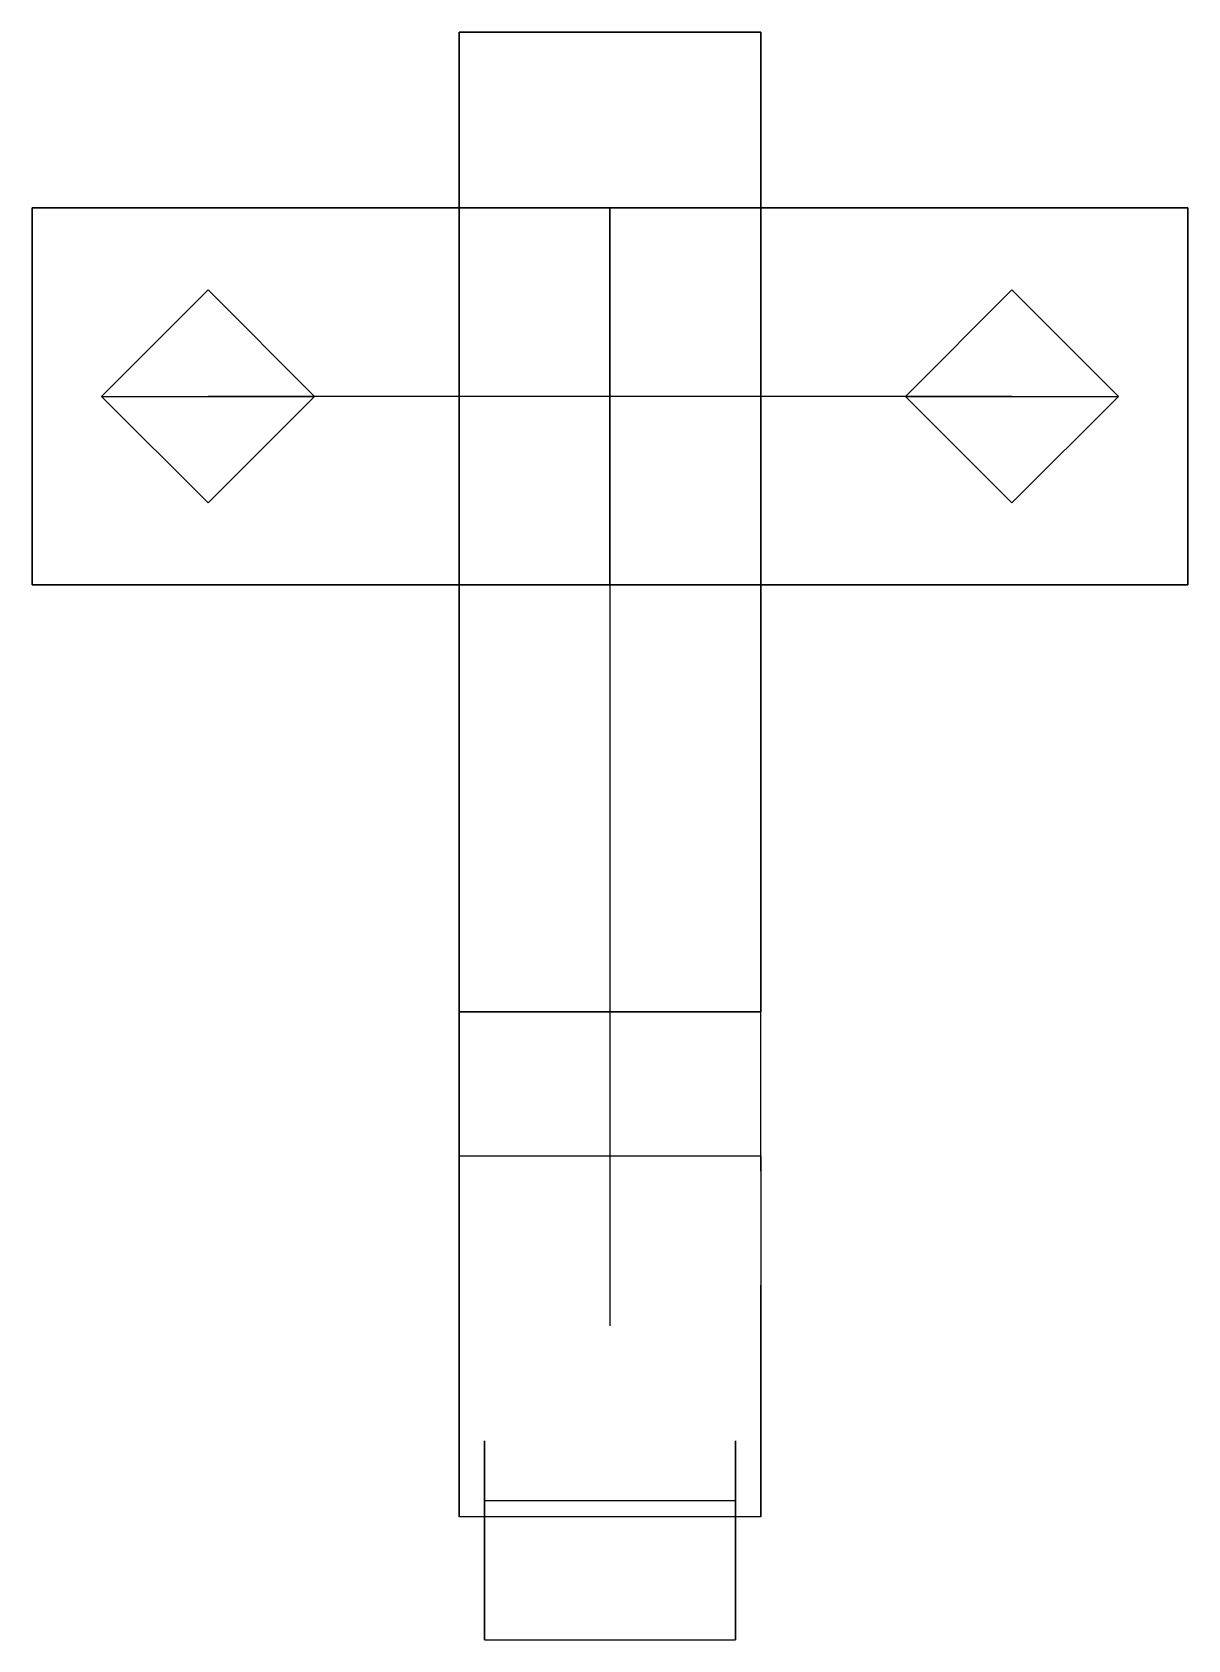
# Model space of a CAD drawing. Extents: x -23 to 23, y -49.5 to 14.5.
import ezdxf

# ---------------------------------------------------------------- set-up
doc = ezdxf.new("R2010")
doc.units = 0
doc.layers.get('0').update_dxf_attribs({"linetype": 'CONTINUOUS'})
doc.layers.add('CONTORNO', color=1, linetype='CONTINUOUS')
doc.layers.add('CORPO', color=253, linetype='CONTINUOUS')

msp = doc.modelspace()

# ---------------------------------------------------------------- linework, layer by layer
at = {"extrusion": (-1, 0, 6.12303e-17)}
for p, q in [((-20.24, 0, -2), (-11.76, 0, -2)), ((-16, 0), (-16, 0, -2)), ((0, 0), (0, -37)), ((11.76, 0, -2), (20.24, 0, -2)), ((16, 0), (16, 0, -2))]:
    msp.add_line(p, q, dxfattribs=at)
at = {"extrusion": (-6.12303e-17, 0, -1)}
msp.add_line((16, 0), (-16, 0), dxfattribs=at)
at = {"layer": 'CONTORNO', "extrusion": (-1, 0, 6.12303e-17)}
msp.add_lwpolyline([(7.5, 0.05), (7.5, -0.05), (-7.5, -0.05), (-7.5, 0.05), (7.5, 0.05)], dxfattribs=at)
at = {"layer": 'CORPO'}
for points in [[(6, 14.5), (6, 14.5), (6, 14.5), (-6, 14.5)], [(6, 14.5, -15), (6, 14.5), (-6, 14.5), (-6, 14.5, -15)], [(6, 14.5), (6, 14.5), (6, 14.5), (-6, 14.5)], [(-6, 14.5, -15), (-6, 14.5), (-6, -24.5), (-6, -24.5, -15)], [(-6, -24.5, -15), (-6, -24.5, -15), (-6, 14.5, -15)], [(-6, -24.5, -15), (6, -24.5, -15), (6, 14.5, -15), (-6, 14.5, -15)], [(6, -24.5, -15), (6, -24.5), (6, 14.5), (6, 14.5, -15)], [(6, -24.5), (6, -24.5), (6, 14.5)], [(-23, -7.5, -2), (-23, -7.5), (-23, 7.5), (-23, 7.5, -2)], [(-23, -7.5), (-23, -7.5), (-23, 7.5)], [(-23, 7.5, -2), (-23, 7.5), (23, 7.5), (23, 7.5, -2)], [(-23, 7.5), (-23, 7.5), (-23, 7.5), (23, 7.5)], [(23, -7.5, -2), (-23, -7.5, -2), (-23, 7.5, -2), (23, 7.5, -2)], [(23, 7.5, -2), (23, 7.5), (23, -7.5), (23, -7.5, -2)], [(23, -7.5, -2), (23, -7.5, -2), (23, 7.5, -2)], [(23, -7.5), (-23, -7.5), (-23, -7.5, -2), (23, -7.5, -2)], [(23, -7.5, -2), (23, -7.5), (23, -7.5, -2)], [(-6, -24.5, -6.5), (-6, -24.5), (-6, -24.5, -6.5)], [(-6, -30.23, -27), (-6, -30.23, -27), (-6, -24.5, -15)], [(-6, -30.23, -27), (6, -30.23, -27), (6, -24.5, -15), (-6, -24.5, -15)], [(-6, -30.23, -27), (6, -30.23, -27), (6, -44.6, -27), (-6, -44.6, -27)], [(-5, -43.96, -26.57), (-5, -41.58, -25.07), (-5, -48.92, -7.91), (-5, -49.5, -8.41)], [(5, -49.5, -8.41), (5, -48.92, -7.91), (5, -41.58, -25.07), (5, -43.96, -26.57)], [(5, -48.92, -7.91), (5, -48.92, -7.91), (5, -41.58, -25.07)], [(-5, -49.5, -8.41), (-5, -49.5, -8.41), (-5, -43.96, -26.57)], [(-5, -49.5, -8.41), (5, -49.5, -8.41), (5, -43.96, -26.57), (-5, -43.96, -26.57)]]:
    msp.add_3dface(points, dxfattribs=at)
for points, invisible_edges in [([(-6, -24.5, -15), (-6, -30.84, -10.04), (-6, -35.38, -20), (-6, -30.23, -27)], 5), ([(-6, -24.5, -15), (-6, -24.5, -15), (-6, -30.84, -10.04), (-6, -24.5, -6.5)], 2), ([(6, -24.5, -15), (6, -24.5, -15), (6, -30.84, -10.04), (6, -24.5, -6.5)], 2), ([(6, -24.5, -15), (6, -30.84, -10.04), (6, -35.38, -20), (6, -30.23, -27)], 5), ([(-6, -30.23, -27), (-6, -44.6, -27), (-6, -43.6, -20), (-6, -35.38, -20)], 8), ([(6, -30.23, -27), (6, -44.6, -27), (6, -43.6, -20), (6, -35.38, -20)], 8)]:
    msp.add_3dface(points, dxfattribs=dict(at, invisible_edges=invisible_edges))

# ---------------------------------------------------------------- meshes
mesh = msp.add_polymesh((6, 3), dxfattribs=at)
for k, corner in enumerate([(-16, -4.24, -3), (-16, -4.24, -2), (-16, -4.24, -2), (-11.76, 0, -3), (-11.76, 0, -2), (-11.76, 0, -2), (-16, 4.24, -3), (-16, 4.24, -2), (-11.76, 0, -2), (-20.24, 0, -3), (-20.24, 0, -2), (-16, -4.24, -2), (-20.24, 0, -3), (-20.24, 0, -3), (-16, -4.24, -3), (-16, 4.24, -3), (-16, 4.24, -3), (-11.76, 0, -3)]):
    mesh.set_mesh_vertex(divmod(k, 3), corner)
mesh = msp.add_polymesh((6, 3), dxfattribs=at)
for k, corner in enumerate([(16, -4.24, -3), (16, -4.24, -2), (16, -4.24, -2), (20.24, 0, -3), (20.24, 0, -2), (20.24, 0, -2), (16, 4.24, -3), (16, 4.24, -2), (20.24, 0, -2), (11.76, 0, -3), (11.76, 0, -2), (16, -4.24, -2), (11.76, 0, -3), (11.76, 0, -3), (16, -4.24, -3), (16, 4.24, -3), (16, 4.24, -3), (20.24, 0, -3)]):
    mesh.set_mesh_vertex(divmod(k, 3), corner)

doc.saveas('drawing.dxf')
